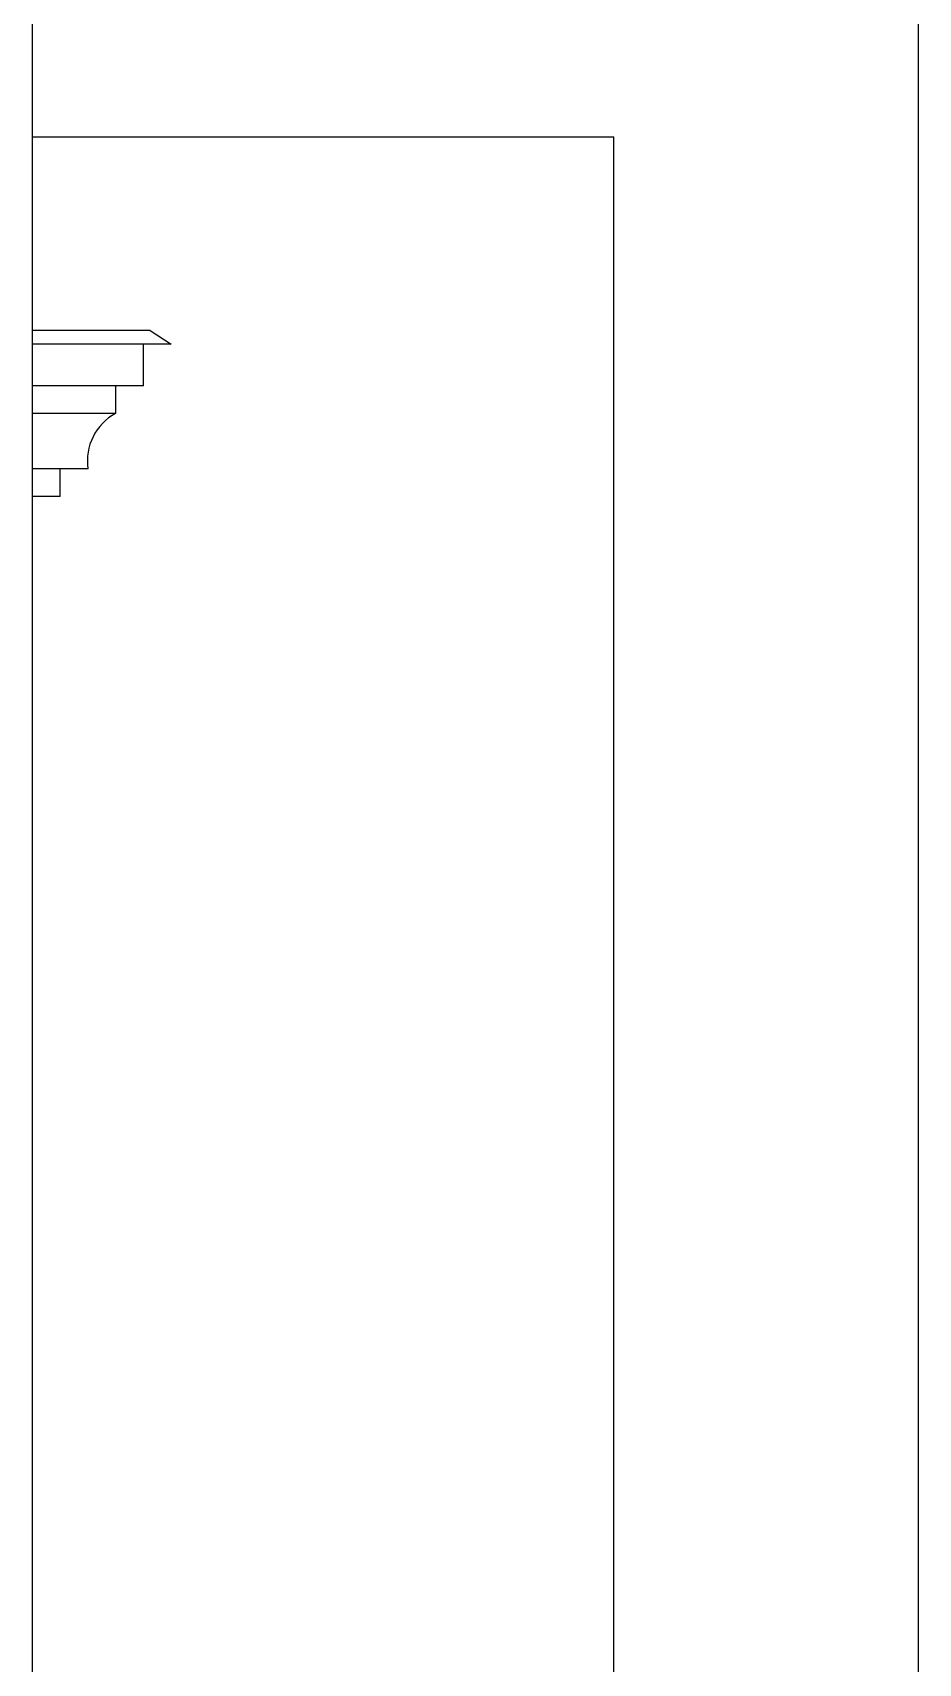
# Model space of a CAD drawing. Header units: inches. Extents: x 1397 to 20304, y -27267 to -746.
# Drawn here: x 14226.2 to 14258.2, y -23722 to -23663 of the extents above; entities that cross this region are included whole.
import ezdxf

# ---------------------------------------------------------------- set-up
doc = ezdxf.new("R2010")
doc.units = ezdxf.units.IN
doc.header["$LTSCALE"] = 17
doc.header["$MEASUREMENT"] = 0
doc.layers.add('25 BOT BAR', color=12, linetype='Continuous', lineweight=25)

msp = doc.modelspace()

# ---------------------------------------------------------------- linework, layer by layer
at = {"layer": '25 BOT BAR'}
for p, q in [((14226.234, -23756.134), (14226.234, -23657.759)), ((14258.234, -23756.134), (14258.234, -23657.759)), ((14226.234, -23666.759), (14247.234, -23666.759)), ((14247.234, -23725.759), (14247.234, -23666.759)), ((14230.484, -23673.759), (14226.234, -23673.759)), ((14230.484, -23673.759), (14231.234, -23674.259)), ((14231.234, -23674.259), (14226.234, -23674.259)), ((14230.234, -23675.759), (14230.234, -23674.259)), ((14230.234, -23675.759), (14226.234, -23675.759)), ((14229.234, -23676.759), (14229.234, -23675.759)), ((14229.234, -23676.759), (14226.234, -23676.759)), ((14228.234, -23678.759), (14226.234, -23678.759)), ((14227.234, -23679.759), (14227.234, -23678.759)), ((14227.234, -23679.759), (14226.234, -23679.759))]:
    msp.add_line(p, q, dxfattribs=at)
msp.add_arc((14230.146, -23678.466), 1.935, 118.13621, 188.73369, dxfattribs=at)

doc.saveas('drawing.dxf')
